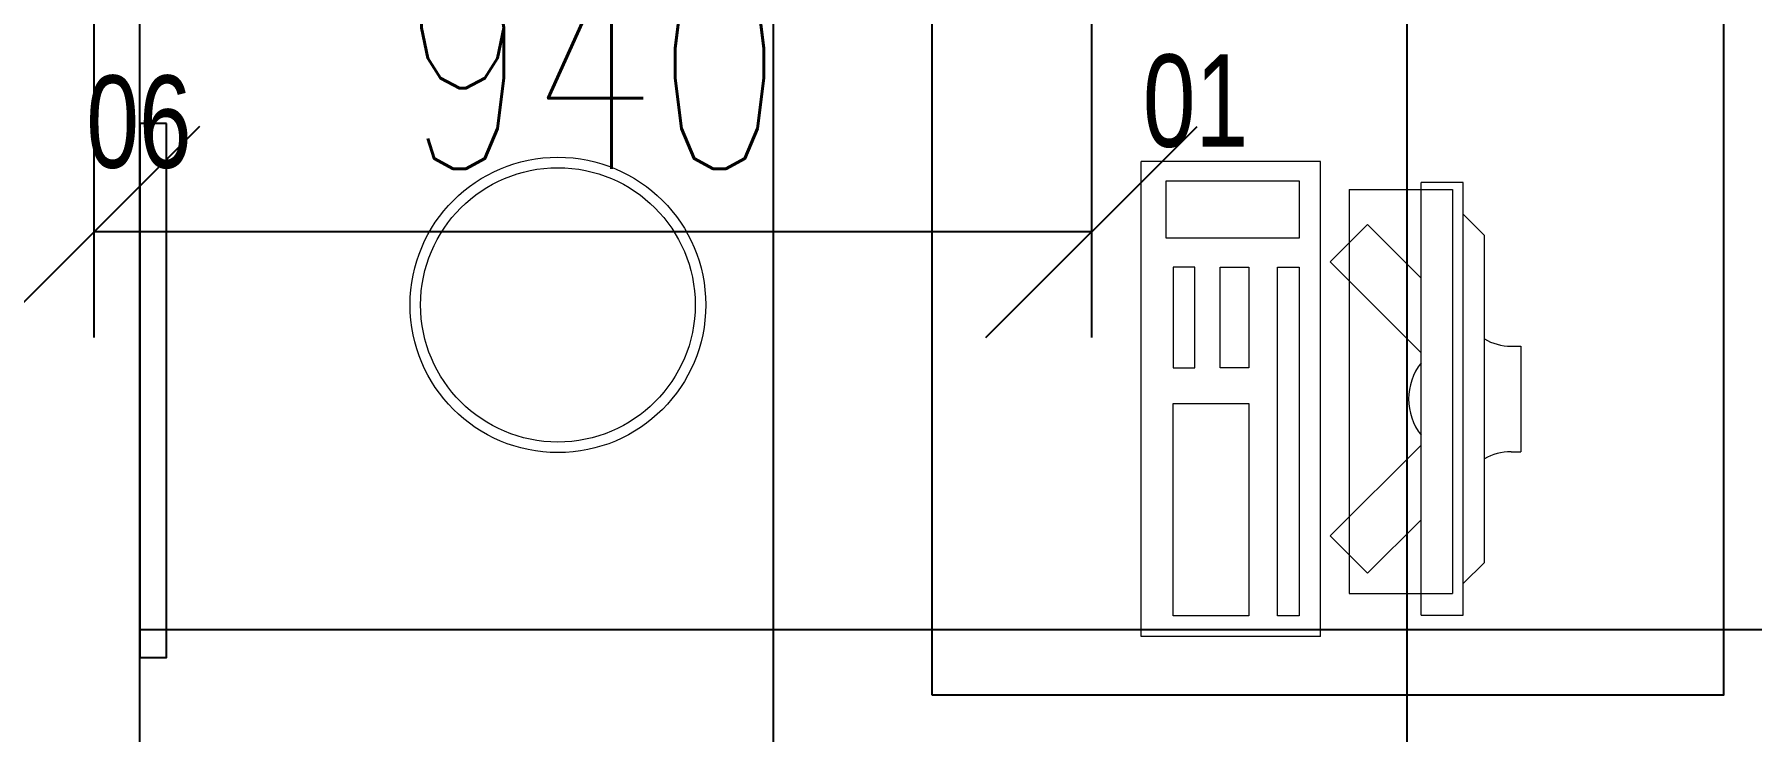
# Model space of a CAD drawing. Extents: x -560814 to 57327, y -29287 to 19916.
# Drawn here: x 44676 to 46302, y -4397 to -3736 of the extents above; entities that cross this region are included whole.
import ezdxf

# ---------------------------------------------------------------- set-up
doc = ezdxf.new("R2010")
doc.units = 0
doc.header["$LTSCALE"] = 0.25
doc.linetypes.add('DASHDOT', pattern=[25.4, 12.7, -6.35, 0, -6.35])
for name, color, linetype, lineweight in [('01-First Floor$0$72_EGR_EQP_TAG', 142, 'Continuous', 5), ('01-First Floor$0$LOADING', 253, 'Continuous', 5), ('01-First Floor$0$Walls', 251, 'Continuous', 5), ('E-LITE-CLNG-CNDT', 6, 'DASHDOT', 35), ('T-DATA-DIM', 251, 'DASHDOT', 25)]:
    doc.layers.add(name, color=color, linetype=linetype, lineweight=lineweight)
doc.layers.add('01-First Floor$0$FALSE CEILING', color=251, linetype='Continuous')
doc.styles.add('01-First Floor$0$X3G_ENTITY_257CFD', font='swisscl.ttf', dxfattribs={"height": 200})
doc.styles.add('DC_SIMPLEX', font='SIMPLEX.shx', dxfattribs={"width": 0.7})
doc.dimstyles.new('DevCad-MM', dxfattribs={"dimscale": 0.01, "dimtxt": 2, "dimasz": 2, "dimexe": 1, "dimexo": 1, "dimgap": 0.6, "dimtad": 1, "dimdec": 0, "dimrnd": 10, "dimzin": 1, "dimdsep": 46, "dimtxsty": 'DC_SIMPLEX', "dimblk1": 'OBLIQUE', "dimblk2": 'OBLIQUE', "dimsah": 1, "dimcen": 3, "dimclrd": 256, "dimclre": 256, "dimclrt": 45, "dimadec": 0, "dimazin": 0, "dimtfac": 1, "dimtdec": 0, "dimtix": 1, "dimtmove": 2, "dimatfit": 2, "dimldrblk": 'OBLIQUE', "dimfxl": 1, "dimtolj": 1, "dimtzin": 0, "dimarcsym": 0})

# ---------------------------------------------------------------- blocks, each defined once
blk = doc.blocks.new('01-First Floor$0$WM00001-P')
at = {"layer": '01-First Floor$0$LOADING'}
for radius in [0.14, 0.13]:
    blk.add_circle((0, 0), radius, dxfattribs=at)
blk = doc.blocks.new('01-First Floor$0$ITCWLS1-P')
at = {"layer": '01-First Floor$0$LOADING'}
for p, q in [((-0.17, 0.45), (-0.17, 0)), ((-0.17, 0.45), (0, 0.45)), ((0, 0.45), (0, 0)), ((-0.2651, 0.43, 0), (-0.3051, 0.43, 0)), ((-0.3051, 0.43, 0), (-0.3051, 0.02, 0)), ((-0.2651, 0.43, 0), (-0.2651, 0.02, 0)), ((-0.1496, 0.4305), (-0.1291, 0.4305)), ((-0.1291, 0.4305), (-0.1291, 0.4089)), ((-0.197, 0.4094), (-0.295, 0.4094)), ((-0.295, 0.0264), (-0.295, 0.4094)), ((-0.197, 0.0264), (-0.197, 0.4094)), ((-0.3251, 0.38, 0), (-0.3051, 0.4, 0)), ((-0.3251, 0.38, 0), (-0.3251, 0.07, 0)), ((-0.3503, 0.275), (-0.3596, 0.275)), ((-0.3596, 0.175), (-0.3596, 0.275)), ((-0.3503, 0.175), (-0.3596, 0.175)), ((-0.3251, 0.07, 0), (-0.3051, 0.05, 0)), ((-0.3051, 0.02, 0), (-0.2651, 0.02, 0)), ((-0.197, 0.0264), (-0.295, 0.0264)), ((-0.17, 0), (0, 0))]:
    blk.add_line(p, q, dxfattribs=at)
at = {"layer": '01-First Floor$0$LOADING', "extrusion": (2.48281e-10, 3.18408e-10, -1)}
for p, q in [((-0.2651, 0.3395), (-0.2144, 0.3902)), ((-0.1791, 0.3548), (-0.2144, 0.3902)), ((-0.2651, 0.2688), (-0.1791, 0.3548))]:
    blk.add_line(p, q, dxfattribs=at)
at = {"layer": '01-First Floor$0$LOADING', "extrusion": (2.48281e-10, -3.18408e-10, -1)}
for p, q in [((-0.2651, 0.1812), (-0.1791, 0.0952)), ((-0.2651, 0.1105), (-0.2144, 0.0598)), ((-0.1791, 0.0952), (-0.2144, 0.0598))]:
    blk.add_line(p, q, dxfattribs=at)
at = {"layer": '01-First Floor$0$LOADING'}
for points in [[(-0.1291, 0.4089), (-0.1291, 0.1), (-0.1496, 0.1), (-0.1496, 0.4305)], [(-0.1496, 0.1), (-0.1496, 0.1), (-0.1496, 0.1), (-0.1496, 0.1), (-0.1496, 0.1), (-0.1496, 0.1), (-0.1496, 0.1), (-0.1496, 0.1), (-0.1496, 0.1)], [(-0.1496, 0.1), (-0.1496, 0.1), (-0.1496, 0.1), (-0.1496, 0.1), (-0.1496, 0.1), (-0.1496, 0.1), (-0.1496, 0.1), (-0.1496, 0.1), (-0.1496, 0.1), (-0.1496, 0.1), (-0.1496, 0.1), (-0.1496, 0.1), (-0.1496, 0.1), (-0.1496, 0.1), (-0.1496, 0.1), (-0.1496, 0.1), (-0.1496, 0.1), (-0.1496, 0.1)], [(-0.1496, 0.1), (-0.1496, 0.1), (-0.1496, 0.1), (-0.1496, 0.1), (-0.1496, 0.1), (-0.1496, 0.1), (-0.1496, 0.1), (-0.1496, 0.1), (-0.1496, 0.1), (-0.1496, 0.1)], [(-0.1496, 0.1), (-0.1496, 0.1), (-0.1496, 0.1), (-0.1496, 0.1), (-0.1496, 0.1), (-0.1496, 0.1), (-0.1496, 0.1)], [(-0.1496, 0.1), (-0.1496, 0.1), (-0.1496, 0.1), (-0.1496, 0.1), (-0.1496, 0.1), (-0.1496, 0.1), (-0.1496, 0.1), (-0.1496, 0.1), (-0.1496, 0.1), (-0.1496, 0.1)], [(-0.1496, 0.1), (-0.1496, 0.1), (-0.1496, 0.1), (-0.1496, 0.1), (-0.1496, 0.1), (-0.1496, 0.1), (-0.1496, 0.1), (-0.1496, 0.1), (-0.1496, 0.1), (-0.1496, 0.1), (-0.1496, 0.1), (-0.1496, 0.1), (-0.1496, 0.1), (-0.1496, 0.1), (-0.1496, 0.1)], [(-0.1496, 0.1), (-0.1496, 0.1), (-0.1496, 0.1), (-0.1496, 0.1), (-0.1496, 0.1), (-0.1496, 0.1), (-0.1496, 0.1), (-0.1496, 0.1), (-0.1496, 0.1), (-0.1496, 0.1)], [(-0.1496, 0.1), (-0.1496, 0.1), (-0.1496, 0.1), (-0.1496, 0.1), (-0.1496, 0.1), (-0.1496, 0.1), (-0.1496, 0.1), (-0.1496, 0.1), (-0.1496, 0.1), (-0.1496, 0.1)], [(-0.1496, 0.1), (-0.1496, 0.1), (-0.1496, 0.1), (-0.1496, 0.1), (-0.1496, 0.1), (-0.1496, 0.1), (-0.1496, 0.1), (-0.1496, 0.1), (-0.1496, 0.1), (-0.1496, 0.1), (-0.1496, 0.1), (-0.1496, 0.1), (-0.1496, 0.1), (-0.1496, 0.1), (-0.1496, 0.1), (-0.1496, 0.1), (-0.1496, 0.1), (-0.1496, 0.1), (-0.1496, 0.1), (-0.1496, 0.1), (-0.1496, 0.1), (-0.1496, 0.1), (-0.1496, 0.1), (-0.1496, 0.1), (-0.1496, 0.1), (-0.1496, 0.1), (-0.1496, 0.1), (-0.1496, 0.1), (-0.1496, 0.1), (-0.1496, 0.1), (-0.1496, 0.1), (-0.1496, 0.1), (-0.1496, 0.1), (-0.1496, 0.1), (-0.1496, 0.1), (-0.1496, 0.1), (-0.1496, 0.1), (-0.1496, 0.1), (-0.1496, 0.1), (-0.1496, 0.1), (-0.1496, 0.1), (-0.1496, 0.1), (-0.1496, 0.1), (-0.1496, 0.1), (-0.1496, 0.1), (-0.1496, 0.1), (-0.1496, 0.1), (-0.1496, 0.1), (-0.1496, 0.1), (-0.1496, 0.1), (-0.1496, 0.1), (-0.1496, 0.1), (-0.1496, 0.1), (-0.1496, 0.1)], [(-0.1496, 0.1), (-0.1496, 0.1), (-0.1496, 0.1), (-0.1496, 0.1), (-0.1496, 0.1), (-0.1496, 0.1), (-0.1496, 0.1), (-0.1496, 0.1), (-0.1496, 0.1), (-0.1496, 0.1), (-0.1496, 0.1), (-0.1496, 0.1), (-0.1496, 0.1), (-0.1496, 0.1), (-0.1496, 0.1), (-0.1496, 0.1), (-0.1496, 0.1), (-0.1496, 0.1), (-0.1496, 0.1), (-0.1496, 0.1), (-0.1496, 0.1), (-0.1496, 0.1), (-0.1496, 0.1), (-0.1496, 0.1), (-0.1496, 0.1), (-0.1496, 0.1), (-0.1496, 0.1), (-0.1496, 0.1), (-0.1496, 0.1), (-0.1496, 0.1), (-0.1496, 0.1), (-0.1496, 0.1), (-0.1496, 0.1), (-0.1496, 0.1), (-0.1496, 0.1), (-0.1496, 0.1), (-0.1496, 0.1), (-0.1496, 0.1), (-0.1496, 0.1), (-0.1496, 0.1), (-0.1496, 0.1), (-0.1496, 0.1), (-0.1496, 0.1), (-0.1496, 0.1), (-0.1496, 0.1), (-0.1496, 0.1), (-0.1496, 0.1), (-0.1496, 0.1), (-0.1496, 0.1), (-0.1496, 0.1), (-0.1496, 0.1), (-0.1496, 0.1), (-0.1496, 0.1), (-0.1496, 0.1), (-0.1496, 0.1), (-0.1496, 0.1), (-0.1496, 0.1), (-0.1496, 0.1), (-0.1496, 0.1), (-0.1496, 0.1), (-0.1496, 0.1), (-0.1496, 0.1), (-0.1496, 0.1), (-0.1496, 0.1), (-0.1496, 0.1), (-0.1496, 0.1), (-0.1496, 0.1), (-0.1496, 0.1), (-0.1496, 0.1), (-0.1496, 0.1), (-0.1496, 0.1), (-0.1496, 0.1), (-0.1496, 0.1), (-0.1496, 0.1), (-0.1496, 0.1), (-0.1496, 0.1), (-0.1496, 0.1), (-0.1496, 0.1), (-0.1496, 0.1), (-0.1496, 0.1), (-0.1496, 0.1), (-0.1496, 0.1), (-0.1496, 0.1), (-0.1496, 0.1), (-0.1496, 0.1), (-0.1496, 0.1), (-0.1496, 0.1), (-0.1496, 0.1), (-0.1496, 0.1)], [(-0.1496, 0.1), (-0.1496, 0.1), (-0.1496, 0.1), (-0.1496, 0.1), (-0.1496, 0.1), (-0.1496, 0.1), (-0.1496, 0.1), (-0.1496, 0.1), (-0.1496, 0.1), (-0.1496, 0.1), (-0.1496, 0.1), (-0.1496, 0.1)], [(-0.1496, 0.1), (-0.1496, 0.1), (-0.1496, 0.1), (-0.1496, 0.1), (-0.1496, 0.1), (-0.1496, 0.1), (-0.1496, 0.1)], [(-0.1496, 0.1), (-0.1496, 0.1), (-0.1496, 0.1), (-0.1496, 0.1), (-0.1496, 0.1), (-0.1496, 0.1), (-0.1496, 0.1), (-0.1496, 0.1), (-0.1496, 0.1), (-0.1496, 0.1), (-0.1496, 0.1), (-0.1496, 0.1), (-0.1496, 0.1), (-0.1496, 0.1), (-0.1496, 0.1), (-0.1496, 0.1), (-0.1496, 0.1)], [(-0.1496, 0.1), (-0.1496, 0.1), (-0.1496, 0.1), (-0.1496, 0.1), (-0.1496, 0.1), (-0.1496, 0.1), (-0.1496, 0.1), (-0.1496, 0.1), (-0.1496, 0.1), (-0.1496, 0.1), (-0.1496, 0.1), (-0.1496, 0.1), (-0.1496, 0.1), (-0.1496, 0.1), (-0.1496, 0.1), (-0.1496, 0.1), (-0.1496, 0.1), (-0.1496, 0.1), (-0.1496, 0.1), (-0.1496, 0.1), (-0.1496, 0.1), (-0.1496, 0.1), (-0.1496, 0.1), (-0.1496, 0.1), (-0.1496, 0.1), (-0.1496, 0.1), (-0.1496, 0.1), (-0.1496, 0.1), (-0.1496, 0.1), (-0.1496, 0.1), (-0.1496, 0.1), (-0.1496, 0.1), (-0.1496, 0.1), (-0.1496, 0.1), (-0.1496, 0.1), (-0.1496, 0.1), (-0.1496, 0.1), (-0.1496, 0.1), (-0.1496, 0.1), (-0.1496, 0.1), (-0.1496, 0.1), (-0.1496, 0.1), (-0.1496, 0.1), (-0.1496, 0.1), (-0.1496, 0.1), (-0.1496, 0.1), (-0.1496, 0.1), (-0.1496, 0.1), (-0.1496, 0.1), (-0.1496, 0.1), (-0.1496, 0.1), (-0.1496, 0.1), (-0.1496, 0.1), (-0.1496, 0.1), (-0.1496, 0.1), (-0.1496, 0.1), (-0.1496, 0.1), (-0.1496, 0.1), (-0.1496, 0.1), (-0.1496, 0.1), (-0.1496, 0.1), (-0.1496, 0.1), (-0.1496, 0.1), (-0.1496, 0.1), (-0.1496, 0.1), (-0.1496, 0.1), (-0.1496, 0.1), (-0.1496, 0.1), (-0.1496, 0.1), (-0.1496, 0.1), (-0.1496, 0.1), (-0.1496, 0.1), (-0.1496, 0.1), (-0.1496, 0.1), (-0.1496, 0.1), (-0.1496, 0.1), (-0.1496, 0.1), (-0.1496, 0.1), (-0.1496, 0.1), (-0.1496, 0.1), (-0.1496, 0.1), (-0.1496, 0.1), (-0.1496, 0.1), (-0.1496, 0.1), (-0.1496, 0.1), (-0.1496, 0.1), (-0.1496, 0.1), (-0.1496, 0.1), (-0.1496, 0.1), (-0.1496, 0.1), (-0.1496, 0.1), (-0.1496, 0.1), (-0.1496, 0.1), (-0.1496, 0.1), (-0.1496, 0.1), (-0.1496, 0.1), (-0.1496, 0.1), (-0.1496, 0.1), (-0.1496, 0.1), (-0.1496, 0.1), (-0.1496, 0.1), (-0.1496, 0.1), (-0.1496, 0.1), (-0.1496, 0.1), (-0.1496, 0.1), (-0.1496, 0.1), (-0.1496, 0.1), (-0.1496, 0.1), (-0.1496, 0.1), (-0.1496, 0.1), (-0.1496, 0.1)], [(-0.1496, 0.1), (-0.1496, 0.1), (-0.1496, 0.1), (-0.1496, 0.1), (-0.1496, 0.1), (-0.1496, 0.1), (-0.1496, 0.1), (-0.1496, 0.1)]]:
    blk.add_lwpolyline(points, dxfattribs=at)
for points in [[(-0.1019, 0.4305), (-0.0304, 0.4305), (-0.0304, 0.2294), (-0.1019, 0.2294)], [(-0.1019, 0.1954), (-0.0747, 0.1954), (-0.0747, 0.1), (-0.1019, 0.1)], [(-0.0304, 0.1954), (-0.0508, 0.1954), (-0.0508, 0.1), (-0.0304, 0.1)], [(-0.1496, 0.1), (-0.1496, 0.1), (-0.1496, 0.1), (-0.1496, 0.1), (-0.1496, 0.1), (-0.1496, 0.1), (-0.1496, 0.1), (-0.1496, 0.1), (-0.1496, 0.1), (-0.1496, 0.1), (-0.1496, 0.1), (-0.1496, 0.1), (-0.1496, 0.1), (-0.1496, 0.1), (-0.1496, 0.1), (-0.1496, 0.1), (-0.1496, 0.1), (-0.1496, 0.1), (-0.1496, 0.1), (-0.1496, 0.1), (-0.1496, 0.1), (-0.1496, 0.1), (-0.1496, 0.1), (-0.1496, 0.1), (-0.1496, 0.1), (-0.1496, 0.1), (-0.1496, 0.1), (-0.1496, 0.1), (-0.1496, 0.1), (-0.1496, 0.1), (-0.1496, 0.1), (-0.1496, 0.1), (-0.1496, 0.1), (-0.1496, 0.1), (-0.1496, 0.1), (-0.1496, 0.1), (-0.1496, 0.1), (-0.1496, 0.1), (-0.1496, 0.1), (-0.1496, 0.1), (-0.1496, 0.1), (-0.1496, 0.1), (-0.1496, 0.1), (-0.1496, 0.1), (-0.1496, 0.1), (-0.1496, 0.1), (-0.1496, 0.1), (-0.1496, 0.1), (-0.1496, 0.1), (-0.1496, 0.1), (-0.1496, 0.1), (-0.1496, 0.1), (-0.1496, 0.1), (-0.1496, 0.1), (-0.1496, 0.1), (-0.1496, 0.1), (-0.1496, 0.1), (-0.1496, 0.1), (-0.1496, 0.1), (-0.1496, 0.1), (-0.1496, 0.1), (-0.1496, 0.1), (-0.1496, 0.1), (-0.1496, 0.1), (-0.1496, 0.1), (-0.1496, 0.1), (-0.1496, 0.1), (-0.1496, 0.1), (-0.1496, 0.1), (-0.1496, 0.1), (-0.1496, 0.1), (-0.1496, 0.1), (-0.1496, 0.1), (-0.1496, 0.1), (-0.1496, 0.1), (-0.1496, 0.1), (-0.1496, 0.1), (-0.1496, 0.1), (-0.1496, 0.1), (-0.1496, 0.1), (-0.1496, 0.1), (-0.1496, 0.1), (-0.1496, 0.1), (-0.1496, 0.1), (-0.1496, 0.1), (-0.1496, 0.1), (-0.1496, 0.1), (-0.1496, 0.1), (-0.1496, 0.1), (-0.1496, 0.1), (-0.1496, 0.1), (-0.1496, 0.1), (-0.1496, 0.1), (-0.1496, 0.1), (-0.1496, 0.1), (-0.1496, 0.1), (-0.1496, 0.1), (-0.1496, 0.1), (-0.1496, 0.1), (-0.1496, 0.1), (-0.1496, 0.1), (-0.1496, 0.1), (-0.1496, 0.1), (-0.1496, 0.1), (-0.1496, 0.1), (-0.1496, 0.1), (-0.1496, 0.1), (-0.1496, 0.1), (-0.1496, 0.1), (-0.1496, 0.1), (-0.1496, 0.1), (-0.1496, 0.1), (-0.1496, 0.1), (-0.1496, 0.1), (-0.1496, 0.1), (-0.1496, 0.1), (-0.1496, 0.1), (-0.1496, 0.1), (-0.1496, 0.1), (-0.1496, 0.1), (-0.1496, 0.1), (-0.1496, 0.1), (-0.1496, 0.1), (-0.1496, 0.1), (-0.1496, 0.1), (-0.1496, 0.1), (-0.1496, 0.1), (-0.1496, 0.1), (-0.1496, 0.1), (-0.1496, 0.1), (-0.1496, 0.1), (-0.1496, 0.1), (-0.1496, 0.1), (-0.1496, 0.1), (-0.1496, 0.1), (-0.1496, 0.1), (-0.1496, 0.1), (-0.1496, 0.1), (-0.1496, 0.1), (-0.1496, 0.1), (-0.1496, 0.1), (-0.1496, 0.1), (-0.1496, 0.1), (-0.1496, 0.1), (-0.1496, 0.1), (-0.1496, 0.1), (-0.1496, 0.1), (-0.1496, 0.1), (-0.1496, 0.1), (-0.1496, 0.1), (-0.1496, 0.1), (-0.1496, 0.1), (-0.1496, 0.1), (-0.1496, 0.1), (-0.1496, 0.1), (-0.1496, 0.1), (-0.1496, 0.1), (-0.1496, 0.1), (-0.1496, 0.1), (-0.1496, 0.1), (-0.1496, 0.1), (-0.1496, 0.1), (-0.1496, 0.1), (-0.1496, 0.1), (-0.1496, 0.1), (-0.1496, 0.1), (-0.1496, 0.1), (-0.1496, 0.1), (-0.1496, 0.1), (-0.1496, 0.1), (-0.1496, 0.1), (-0.1496, 0.1), (-0.1496, 0.1), (-0.1496, 0.1), (-0.1496, 0.1), (-0.1496, 0.1), (-0.1496, 0.1), (-0.1496, 0.1), (-0.1496, 0.1), (-0.1496, 0.1), (-0.1496, 0.1), (-0.1496, 0.1), (-0.1496, 0.1), (-0.1496, 0.1), (-0.1496, 0.1), (-0.1496, 0.1), (-0.1496, 0.1), (-0.1496, 0.1), (-0.1496, 0.1), (-0.1496, 0.1), (-0.1496, 0.1), (-0.1496, 0.1), (-0.1496, 0.1), (-0.1496, 0.1), (-0.1496, 0.1), (-0.1496, 0.1), (-0.1496, 0.1), (-0.1496, 0.1), (-0.1496, 0.1), (-0.1496, 0.1), (-0.1496, 0.1), (-0.1496, 0.1), (-0.1496, 0.1), (-0.1496, 0.1), (-0.1496, 0.1), (-0.1496, 0.1), (-0.1496, 0.1), (-0.1496, 0.1), (-0.1496, 0.1), (-0.1496, 0.1), (-0.1496, 0.1), (-0.1496, 0.1), (-0.1496, 0.1), (-0.1496, 0.1), (-0.1496, 0.1), (-0.1496, 0.1), (-0.1496, 0.1), (-0.1496, 0.1), (-0.1496, 0.1), (-0.1496, 0.1), (-0.1496, 0.1), (-0.1496, 0.1), (-0.1496, 0.1), (-0.1496, 0.1), (-0.1496, 0.1), (-0.1496, 0.1), (-0.1496, 0.1), (-0.1496, 0.1), (-0.1496, 0.1), (-0.1496, 0.1), (-0.1496, 0.1), (-0.1496, 0.1), (-0.1496, 0.1), (-0.1496, 0.1), (-0.1496, 0.1), (-0.1496, 0.1), (-0.1496, 0.1), (-0.1496, 0.1), (-0.1496, 0.1), (-0.1496, 0.1), (-0.1496, 0.1), (-0.1496, 0.1), (-0.1496, 0.1), (-0.1496, 0.1), (-0.1496, 0.1), (-0.1496, 0.1), (-0.1496, 0.1), (-0.1496, 0.1), (-0.1496, 0.1), (-0.1496, 0.1), (-0.1496, 0.1), (-0.1496, 0.1), (-0.1496, 0.1), (-0.1496, 0.1), (-0.1496, 0.1), (-0.1496, 0.1), (-0.1496, 0.1), (-0.1496, 0.1), (-0.1496, 0.1), (-0.1496, 0.1), (-0.1496, 0.1), (-0.1496, 0.1), (-0.1496, 0.1), (-0.1496, 0.1), (-0.1496, 0.1), (-0.1496, 0.1), (-0.1496, 0.1), (-0.1496, 0.1), (-0.1496, 0.1), (-0.1496, 0.1), (-0.1496, 0.1), (-0.1496, 0.1), (-0.1496, 0.1), (-0.1496, 0.1), (-0.1496, 0.1), (-0.1496, 0.1), (-0.1496, 0.1)], [(-0.1496, 0.1), (-0.1496, 0.1), (-0.1496, 0.1), (-0.1496, 0.1), (-0.1496, 0.1), (-0.1496, 0.1), (-0.1496, 0.1), (-0.1496, 0.1), (-0.1496, 0.1), (-0.1496, 0.1), (-0.1496, 0.1), (-0.1496, 0.1), (-0.1496, 0.1), (-0.1496, 0.1), (-0.1496, 0.1), (-0.1496, 0.1), (-0.1496, 0.1), (-0.1496, 0.1), (-0.1496, 0.1), (-0.1496, 0.1), (-0.1496, 0.1), (-0.1496, 0.1), (-0.1496, 0.1), (-0.1496, 0.1), (-0.1496, 0.1), (-0.1496, 0.1), (-0.1496, 0.1), (-0.1496, 0.1), (-0.1496, 0.1), (-0.1496, 0.1), (-0.1496, 0.1), (-0.1496, 0.1), (-0.1496, 0.1), (-0.1496, 0.1), (-0.1496, 0.1), (-0.1496, 0.1), (-0.1496, 0.1), (-0.1496, 0.1), (-0.1496, 0.1), (-0.1496, 0.1), (-0.1496, 0.1), (-0.1496, 0.1), (-0.1496, 0.1), (-0.1496, 0.1), (-0.1496, 0.1), (-0.1496, 0.1), (-0.1496, 0.1), (-0.1496, 0.1), (-0.1496, 0.1), (-0.1496, 0.1), (-0.1496, 0.1), (-0.1496, 0.1), (-0.1496, 0.1), (-0.1496, 0.1), (-0.1496, 0.1), (-0.1496, 0.1), (-0.1496, 0.1), (-0.1496, 0.1), (-0.1496, 0.1), (-0.1496, 0.1), (-0.1496, 0.1), (-0.1496, 0.1), (-0.1496, 0.1), (-0.1496, 0.1), (-0.1496, 0.1), (-0.1496, 0.1), (-0.1496, 0.1), (-0.1496, 0.1), (-0.1496, 0.1), (-0.1496, 0.1), (-0.1496, 0.1), (-0.1496, 0.1), (-0.1496, 0.1), (-0.1496, 0.1), (-0.1496, 0.1), (-0.1496, 0.1), (-0.1496, 0.1), (-0.1496, 0.1), (-0.1496, 0.1), (-0.1496, 0.1), (-0.1496, 0.1), (-0.1496, 0.1), (-0.1496, 0.1), (-0.1496, 0.1), (-0.1496, 0.1), (-0.1496, 0.1), (-0.1496, 0.1), (-0.1496, 0.1), (-0.1496, 0.1), (-0.1496, 0.1), (-0.1496, 0.1), (-0.1496, 0.1), (-0.1496, 0.1), (-0.1496, 0.1), (-0.1496, 0.1), (-0.1496, 0.1), (-0.1496, 0.1), (-0.1496, 0.1), (-0.1496, 0.1), (-0.1496, 0.1), (-0.1496, 0.1), (-0.1496, 0.1), (-0.1496, 0.1), (-0.1496, 0.1), (-0.1496, 0.1), (-0.1496, 0.1), (-0.1496, 0.1), (-0.1496, 0.1), (-0.1496, 0.1), (-0.1496, 0.1), (-0.1496, 0.1), (-0.1496, 0.1), (-0.1496, 0.1), (-0.1496, 0.1), (-0.1496, 0.1), (-0.1496, 0.1), (-0.1496, 0.1), (-0.1496, 0.1), (-0.1496, 0.1), (-0.1496, 0.1), (-0.1496, 0.1), (-0.1496, 0.1), (-0.1496, 0.1), (-0.1496, 0.1), (-0.1496, 0.1), (-0.1496, 0.1), (-0.1496, 0.1), (-0.1496, 0.1), (-0.1496, 0.1), (-0.1496, 0.1), (-0.1496, 0.1), (-0.1496, 0.1), (-0.1496, 0.1), (-0.1496, 0.1), (-0.1496, 0.1), (-0.1496, 0.1), (-0.1496, 0.1), (-0.1496, 0.1), (-0.1496, 0.1), (-0.1496, 0.1), (-0.1496, 0.1), (-0.1496, 0.1), (-0.1496, 0.1), (-0.1496, 0.1), (-0.1496, 0.1), (-0.1496, 0.1), (-0.1496, 0.1), (-0.1496, 0.1), (-0.1496, 0.1), (-0.1496, 0.1), (-0.1496, 0.1), (-0.1496, 0.1), (-0.1496, 0.1), (-0.1496, 0.1), (-0.1496, 0.1), (-0.1496, 0.1), (-0.1496, 0.1), (-0.1496, 0.1), (-0.1496, 0.1), (-0.1496, 0.1), (-0.1496, 0.1), (-0.1496, 0.1), (-0.1496, 0.1), (-0.1496, 0.1), (-0.1496, 0.1), (-0.1496, 0.1), (-0.1496, 0.1), (-0.1496, 0.1), (-0.1496, 0.1), (-0.1496, 0.1), (-0.1496, 0.1), (-0.1496, 0.1), (-0.1496, 0.1), (-0.1496, 0.1), (-0.1496, 0.1), (-0.1496, 0.1), (-0.1496, 0.1), (-0.1496, 0.1), (-0.1496, 0.1), (-0.1496, 0.1), (-0.1496, 0.1), (-0.1496, 0.1), (-0.1496, 0.1), (-0.1496, 0.1), (-0.1496, 0.1), (-0.1496, 0.1), (-0.1496, 0.1), (-0.1496, 0.1), (-0.1496, 0.1), (-0.1496, 0.1), (-0.1496, 0.1), (-0.1496, 0.1), (-0.1496, 0.1), (-0.1496, 0.1), (-0.1496, 0.1), (-0.1496, 0.1), (-0.1496, 0.1), (-0.1496, 0.1), (-0.1496, 0.1), (-0.1496, 0.1), (-0.1496, 0.1), (-0.1496, 0.1), (-0.1496, 0.1), (-0.1496, 0.1), (-0.1496, 0.1), (-0.1496, 0.1), (-0.1496, 0.1), (-0.1496, 0.1), (-0.1496, 0.1), (-0.1496, 0.1), (-0.1496, 0.1), (-0.1496, 0.1), (-0.1496, 0.1), (-0.1496, 0.1)], [(-0.1496, 0.1), (-0.1496, 0.1), (-0.1496, 0.1), (-0.1496, 0.1), (-0.1496, 0.1), (-0.1496, 0.1), (-0.1496, 0.1), (-0.1496, 0.1), (-0.1496, 0.1), (-0.1496, 0.1), (-0.1496, 0.1), (-0.1496, 0.1), (-0.1496, 0.1), (-0.1496, 0.1), (-0.1496, 0.1), (-0.1496, 0.1), (-0.1496, 0.1), (-0.1496, 0.1), (-0.1496, 0.1), (-0.1496, 0.1), (-0.1496, 0.1), (-0.1496, 0.1), (-0.1496, 0.1), (-0.1496, 0.1), (-0.1496, 0.1), (-0.1496, 0.1), (-0.1496, 0.1), (-0.1496, 0.1), (-0.1496, 0.1), (-0.1496, 0.1), (-0.1496, 0.1), (-0.1496, 0.1), (-0.1496, 0.1), (-0.1496, 0.1), (-0.1496, 0.1), (-0.1496, 0.1), (-0.1496, 0.1), (-0.1496, 0.1), (-0.1496, 0.1), (-0.1496, 0.1), (-0.1496, 0.1), (-0.1496, 0.1), (-0.1496, 0.1), (-0.1496, 0.1), (-0.1496, 0.1), (-0.1496, 0.1), (-0.1496, 0.1), (-0.1496, 0.1), (-0.1496, 0.1), (-0.1496, 0.1), (-0.1496, 0.1), (-0.1496, 0.1), (-0.1496, 0.1), (-0.1496, 0.1), (-0.1496, 0.1), (-0.1496, 0.1), (-0.1496, 0.1), (-0.1496, 0.1), (-0.1496, 0.1), (-0.1496, 0.1), (-0.1496, 0.1), (-0.1496, 0.1), (-0.1496, 0.1), (-0.1496, 0.1), (-0.1496, 0.1), (-0.1496, 0.1), (-0.1496, 0.1), (-0.1496, 0.1), (-0.1496, 0.1), (-0.1496, 0.1), (-0.1496, 0.1), (-0.1496, 0.1), (-0.1496, 0.1), (-0.1496, 0.1), (-0.1496, 0.1), (-0.1496, 0.1), (-0.1496, 0.1), (-0.1496, 0.1), (-0.1496, 0.1), (-0.1496, 0.1), (-0.1496, 0.1), (-0.1496, 0.1), (-0.1496, 0.1), (-0.1496, 0.1), (-0.1496, 0.1), (-0.1496, 0.1), (-0.1496, 0.1), (-0.1496, 0.1), (-0.1496, 0.1), (-0.1496, 0.1), (-0.1496, 0.1), (-0.1496, 0.1), (-0.1496, 0.1), (-0.1496, 0.1), (-0.1496, 0.1), (-0.1496, 0.1), (-0.1496, 0.1), (-0.1496, 0.1), (-0.1496, 0.1), (-0.1496, 0.1), (-0.1496, 0.1), (-0.1496, 0.1), (-0.1496, 0.1), (-0.1496, 0.1), (-0.1496, 0.1), (-0.1496, 0.1), (-0.1496, 0.1), (-0.1496, 0.1), (-0.1496, 0.1), (-0.1496, 0.1), (-0.1496, 0.1), (-0.1496, 0.1), (-0.1496, 0.1), (-0.1496, 0.1), (-0.1496, 0.1), (-0.1496, 0.1), (-0.1496, 0.1), (-0.1496, 0.1), (-0.1496, 0.1), (-0.1496, 0.1), (-0.1496, 0.1), (-0.1496, 0.1), (-0.1496, 0.1), (-0.1496, 0.1), (-0.1496, 0.1), (-0.1496, 0.1), (-0.1496, 0.1), (-0.1496, 0.1), (-0.1496, 0.1), (-0.1496, 0.1), (-0.1496, 0.1), (-0.1496, 0.1), (-0.1496, 0.1), (-0.1496, 0.1), (-0.1496, 0.1), (-0.1496, 0.1), (-0.1496, 0.1), (-0.1496, 0.1), (-0.1496, 0.1), (-0.1496, 0.1), (-0.1496, 0.1), (-0.1496, 0.1), (-0.1496, 0.1), (-0.1496, 0.1), (-0.1496, 0.1), (-0.1496, 0.1), (-0.1496, 0.1), (-0.1496, 0.1), (-0.1496, 0.1), (-0.1496, 0.1), (-0.1496, 0.1), (-0.1496, 0.1), (-0.1496, 0.1), (-0.1496, 0.1), (-0.1496, 0.1), (-0.1496, 0.1), (-0.1496, 0.1), (-0.1496, 0.1), (-0.1496, 0.1), (-0.1496, 0.1), (-0.1496, 0.1), (-0.1496, 0.1), (-0.1496, 0.1), (-0.1496, 0.1), (-0.1496, 0.1), (-0.1496, 0.1), (-0.1496, 0.1), (-0.1496, 0.1), (-0.1496, 0.1), (-0.1496, 0.1), (-0.1496, 0.1), (-0.1496, 0.1), (-0.1496, 0.1), (-0.1496, 0.1), (-0.1496, 0.1), (-0.1496, 0.1), (-0.1496, 0.1), (-0.1496, 0.1), (-0.1496, 0.1), (-0.1496, 0.1), (-0.1496, 0.1), (-0.1496, 0.1), (-0.1496, 0.1), (-0.1496, 0.1), (-0.1496, 0.1), (-0.1496, 0.1), (-0.1496, 0.1), (-0.1496, 0.1), (-0.1496, 0.1), (-0.1496, 0.1), (-0.1496, 0.1), (-0.1496, 0.1), (-0.1496, 0.1), (-0.1496, 0.1), (-0.1496, 0.1), (-0.1496, 0.1), (-0.1496, 0.1), (-0.1496, 0.1), (-0.1496, 0.1), (-0.1496, 0.1), (-0.1496, 0.1), (-0.1496, 0.1), (-0.1496, 0.1), (-0.1496, 0.1), (-0.1496, 0.1), (-0.1496, 0.1), (-0.1496, 0.1), (-0.1496, 0.1), (-0.1496, 0.1), (-0.1496, 0.1), (-0.1496, 0.1), (-0.1496, 0.1), (-0.1496, 0.1), (-0.1496, 0.1), (-0.1496, 0.1), (-0.1496, 0.1), (-0.1496, 0.1), (-0.1496, 0.1), (-0.1496, 0.1)], [(-0.1496, 0.0727), (-0.0236, 0.0727), (-0.0236, 0.0182), (-0.1496, 0.0182)]]:
    blk.add_lwpolyline(points, close=True, dxfattribs=at)
for centre, radius, start, end in [((-0.3503, 0.325), 0.05, 270, 300.3093), ((-0.3089, 0.225), 0.0556, 321.9431, 38.0569), ((-0.3503, 0.125), 0.05, 59.6907, 90)]:
    blk.add_arc(centre, radius, start, end, dxfattribs=at)
blk = doc.blocks.new('01-First Floor')
at = {"layer": '01-First Floor$0$FALSE CEILING', "linetype": 'Continuous'}
for p, q in [((45376, -6100), (45376, -2810)), ((45976, -6100), (45976, -2810)), ((44776, -4300), (48976, -4300))]:
    blk.add_line(p, q, dxfattribs=at)
at = {"layer": '01-First Floor$0$FALSE CEILING'}
blk.add_lwpolyline([(44776, -2810), (48976, -2810), (48976, -6100), (44776, -6100)], close=True, dxfattribs=at)
at = {"layer": '01-First Floor$0$FALSE CEILING', "elevation": -0.1}
blk.add_lwpolyline([(45526, -4361.9), (46276, -4361.9), (46276, -2861.9), (45526, -2861.9)], close=True, dxfattribs=at)
blk.add_lwpolyline([(44801, -3820.5), (44776, -3820.5), (44776, -4326.5), (44801, -4326.5), (44801, -3820.5)], dxfattribs=at)
at = {"layer": '01-First Floor$0$LOADING', "elevation": -0.1}
blk.add_lwpolyline([(45526, -4361.9), (46276, -4361.9), (46276, -2861.9), (45526, -2861.9)], close=True, dxfattribs=at)
blk.add_lwpolyline([(44801, -3820.5), (44776, -3820.5), (44776, -4326.5), (44801, -4326.5), (44801, -3820.5)], dxfattribs=at)
at = {"layer": '01-First Floor$0$Walls'}
blk.add_line((44776, -2810), (44776, -4480), dxfattribs=at)
at = {"layer": '01-First Floor$0$LOADING', "extrusion": (2.25644e-18, -2.24019e-05, -1), "xscale": -1000, "yscale": 1000, "zscale": 1000, "rotation": 90}
blk.add_blockref('01-First Floor$0$WM00001-P', (-45171.8, -3992.4, 0.2), dxfattribs=at)
at = {"layer": '01-First Floor$0$LOADING', "extrusion": (-8.01373e-06, -1.9399e-16, 1), "xscale": 1000.000000000013, "yscale": 1000.000000000013, "zscale": 1000.000000000013, "rotation": 180}
blk.add_blockref('01-First Floor$0$ITCWLS1-P', (45724.1, -3856.5, -0.5), dxfattribs=at)
at = {"layer": '01-First Floor$0$72_EGR_EQP_TAG', "char_height": 87.47, "attachment_point": 2, "style": '01-First Floor$0$X3G_ENTITY_257CFD'}
for s, insert in [('01', (45775.6, -3755.1, -0.1)), ('06', (44775.1, -3775, -0.1))]:
    blk.add_mtext(s, dxfattribs=dict(at, insert=insert))
blk = doc.blocks.new('_OBLIQUE')
at = {"color": 0, "linetype": 'ByBlock'}
blk.add_line((-0.5, -0.5), (0.5, 0.5), dxfattribs=at)
blk = doc.blocks.new('*D449')
at = {"layer": 'Defpoints', "color": 0, "linetype": 'Continuous', "transparency": 16777216}
for p in [(44732.3, -3113.1), (45677.1, -3113.1), (44732.3, -3923.3)]:
    blk.add_point(p, dxfattribs=at)
at = {"layer": 'T-DATA-DIM', "linetype": 'Continuous', "lineweight": -2, "transparency": 16777216}
for p, q in [((44732.3, -3213.1), (44732.3, -4023.3)), ((45677.1, -3213.1), (45677.1, -4023.3)), ((45677.1, -3923.3), (44732.3, -3923.3))]:
    blk.add_line(p, q, dxfattribs=at)
at = {"layer": 'T-DATA-DIM', "linetype": 'Continuous', "lineweight": -2, "transparency": 16777216, "xscale": 200, "yscale": 200, "zscale": 200, "rotation": 180}
blk.add_blockref('_OBLIQUE', (44732.3, -3923.3), dxfattribs=at)
at = {"layer": 'T-DATA-DIM', "linetype": 'Continuous', "lineweight": -2, "transparency": 16777216, "xscale": 200, "yscale": 200, "zscale": 200}
blk.add_blockref('_OBLIQUE', (45677.1, -3923.3), dxfattribs=at)
at = {"layer": 'T-DATA-DIM', "color": 45, "linetype": 'Continuous', "transparency": 16777216, "insert": (45204.7, -3763.3), "char_height": 200, "attachment_point": 5, "style": 'DC_SIMPLEX'}
blk.add_mtext('\\A1;940', dxfattribs=at)

msp = doc.modelspace()

# ---------------------------------------------------------------- block references
at = {"layer": 'E-LITE-CLNG-CNDT'}
msp.add_blockref('01-First Floor', (0, 0), dxfattribs=at)

# ---------------------------------------------------------------- dimensions: what is measured, and where the dimension line sits
at = {"layer": 'T-DATA-DIM', "linetype": 'Continuous'}
dim = msp.add_linear_dim(base=(44732.3, -3923.3), p1=(45677.1, -3113.1), p2=(44732.3, -3113.1), dimstyle='DevCad-MM', dxfattribs=at)
dim.commit()
dim.dimension.update_dxf_attribs({"geometry": '*D449', "text_midpoint": (45204.7, -3763.3)})

doc.saveas('drawing.dxf')
